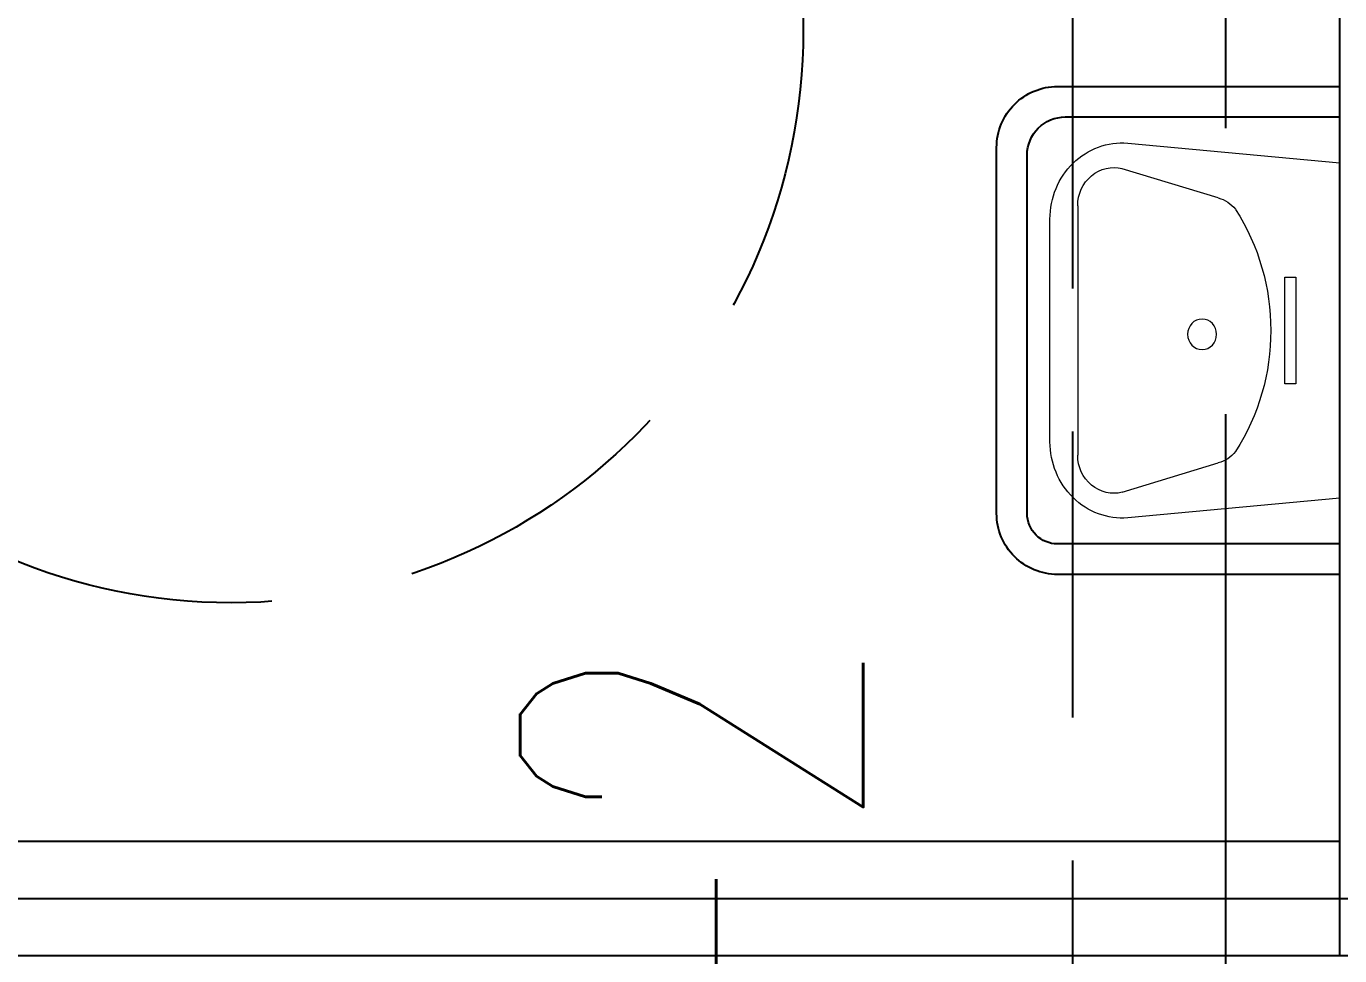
# Model space of a CAD drawing. Header units: millimetres. Extents: x -3377 to 119122, y -22007 to 15479.
# Drawn here: x 28763.1 to 28935.3, y 2064.2 to 2186.1 of the extents above; entities that cross this region are included whole.
import ezdxf
from ezdxf.enums import TextEntityAlignment as Align

# ---------------------------------------------------------------- set-up
doc = ezdxf.new("R2010")
doc.units = ezdxf.units.MM
doc.header["$LTSCALE"] = 150
doc.header["$MEASUREMENT"] = 0
doc.linetypes.add('CENTER', pattern=[2, 1.25, -0.25, 0.25, -0.25])
doc.linetypes.add('HIDDEN', pattern=[0.375, 0.25, -0.125])
doc.layers.get('0').update_dxf_attribs({"plot": 0})
doc.layers.add('+暫時', color=7, linetype='Continuous', lineweight=15)
doc.layers.add('AREA', color=3, linetype='Continuous', plot=False)
doc.layers.add('S-ARCH', color=252, linetype='Continuous', plot=False)
for name, color, linetype in [('DIM1', 7, 'Continuous'), ('S-GRID', 1, 'CENTER'), ('S-HATCH-CONCWALL', 161, 'Continuous'), ('S-RCBMG', 2, 'HIDDEN'), ('S-TEXTG', 2, 'Continuous'), ('TOIL', 6, 'Continuous'), ('WALL', 2, 'Continuous')]:
    doc.layers.add(name, color=color, linetype=linetype)
doc.styles.add('CS4', font='romans.shx', dxfattribs={"width": 0.7, "height": 45, "bigfont": 'lsp.shx'})

# ---------------------------------------------------------------- blocks, each defined once
blk = doc.blocks.new('LINE')
at = {"layer": 'S-GRID'}
blk.add_lwpolyline([(-7410.87, -244.9), (-7410.87, -3085.91)], dxfattribs=at)
blk = doc.blocks.new('A$C46EB5EE3')
at = {"layer": '+暫時', "color": 252}
for p, q in [((-862.81, 581.58), (-835, 579)), ((-835, 579), (-835, 535)), ((-850.95, 574.38), (-863.52, 578.22)), ((-869.37, 573.36), (-869.37, 540.65)), ((-873, 542.4), (-873, 571.61)), ((-842.22, 550), (-842.22, 564)), ((-842.22, 564), (-840.75, 564)), ((-840.75, 564), (-840.75, 550)), ((-840.75, 550), (-842.22, 550)), ((-863.52, 535.78), (-850.95, 539.63)), ((-835, 535), (-862.81, 532.42))]:
    blk.add_line(p, q, dxfattribs=at)
at = {"layer": '+暫時', "color": 252, "extrusion": (0, 0, -1)}
for centre, major_axis, start_param, end_param in [((-863.5, 571.61), (0, 10), 4.712389, 6.356226), ((-864.62, 573.36), (0, 5), 4.712389, 6.515761), ((-851.93, 570), (0, 4.5), 0.232576, 0.873779), ((-870.99, 557), (0, 28.37), 0.976613, 2.16498), ((-853.05, 556.5), (0, 2), 3.141593, 9.424778), ((-863.5, 542.4), (0, 10), 3.068552, 4.712389), ((-851.93, 544.01), (0, 4.5), 2.267814, 2.909016), ((-864.62, 540.65), (0, 5), 2.909016, 4.712389)]:
    blk.add_ellipse(centre, major_axis=major_axis, ratio=0.95, start_param=start_param, end_param=end_param, dxfattribs=at)
at = {"layer": 'AREA', "color": 252}
for points in [[(-1702.5, -637.5), (-1702.5, -645), (-1902.5, -645), (-1902.5, 40), (-1797.5, 40), (-1797.5, 687.5), (-1082.5, 687.5), (-1082.5, 482.5), (-77.5, 482.5), (-77.5, 257.5), (-1082.5, 257.5), (-1082.5, -132.5), (-827.5, -132.5), (-827.5, -630), (-827.5, -637.5)], [(-1702.5, -637.5), (-1702.5, -5), (-1797.5, -5), (-1797.5, 687.5), (-1082.5, 687.5), (-1082.5, 482.5), (-77.5, 482.5), (-77.5, 257.5), (-1082.5, 257.5), (-1082.5, -132.5), (-827.5, -132.5), (-827.5, -637.5)]]:
    blk.add_lwpolyline(points, close=True, dxfattribs=at)
at = {"layer": 'DIM1', "color": 252, "linetype": 'HIDDEN'}
blk.add_circle((-980.37, 596.29), 75, dxfattribs=at)
at = {"layer": 'TOIL', "color": 252}
for points in [[(-835, 525), (-872, 525, -0.414214), (-880, 533), (-880, 581, -0.414214), (-872, 589), (-835, 589)], [(-835, 529), (-872, 529, -0.414214), (-876, 533), (-876, 580, -0.414214), (-871, 585), (-835, 585)]]:
    blk.add_lwpolyline(points, format="xyb", dxfattribs=at)
at = {"layer": 'WALL', "color": 252}
for p, q in [((-835, 475), (-835, 685)), ((-815, 475), (-835, 475))]:
    blk.add_line(p, q, dxfattribs=at)
for points in [[(-835, 490), (-1075, 490)], [(-835, 475), (-1090, 475)]]:
    blk.add_lwpolyline(points, dxfattribs=at)
blk = doc.blocks.new('2022-0217')
blk.add_blockref('A$C46EB5EE3', (17659.93, -6170.98))

msp = doc.modelspace()

# ---------------------------------------------------------------- hatches: boundary and pattern name
at = {"layer": 'S-HATCH-CONCWALL'}
h = msp.add_hatch(dxfattribs=at)
h.set_pattern_fill('ANSI31', color=256, scale=150, angle=90, style=0)
h.paths.add_polyline_path([(29700.33, 1589.16), (29700.33, 1734.16), (29430.33, 1734.16), (29430.33, 1669.16), (29445.33, 1669.16), (29445.33, 1719.16), (29685.33, 1719.16), (29685.33, 1589.16)])
h.paths.add_polyline_path([(29685.33, 1494.16), (29685.33, 1509.16), (29445.33, 1509.16), (29445.33, 1559.16), (29430.33, 1559.16), (29430.33, 1494.16)])
edge = h.paths.add_edge_path()
edge.add_line((28950.33, 1589.16), (28950.33, 1734.16))
edge.add_line((28950.33, 1734.16), (29205.33, 1734.16))
edge.add_line((29205.33, 1734.16), (29205.33, 1676.66))
edge = h.paths.add_edge_path()
edge.add_line((29205.33, 1676.66), (29220.33, 1676.66))
edge = h.paths.add_edge_path()
edge.add_line((29220.33, 1676.66), (29220.33, 1749.16))
edge.add_line((29220.33, 1749.16), (28935.33, 1749.16))
edge.add_line((28935.33, 1749.16), (28935.33, 1589.16))
edge.add_line((28935.33, 1589.16), (28950.33, 1589.16))
h.paths.add_polyline_path([(29220.33, 1566.66), (29205.33, 1566.66), (29205.33, 1509.16), (28950.33, 1509.16), (28950.33, 1494.16), (29205.33, 1494.16), (29205.33, 1004.16), (29200.33, 1004.16), (29200.33, 989.16), (29220.33, 989.16), (29220.33, 1029.16), (29225.33, 1029.16), (29225.33, 1044.16), (29220.33, 1044.16), (29220.33, 1369.16), (29225.33, 1369.16), (29225.33, 1384.16), (29220.33, 1384.16), (29220.33, 1494.16)])
h.paths.add_polyline_path([(29100.33, 989.16), (28980.33, 989.16), (28980.33, 1004.16), (29100.33, 1004.16)], flags=17)
h.paths.add_polyline_path([(28950.33, 1449.16), (28935.33, 1449.16), (28935.33, 1044.16), (28950.33, 1044.16)])
edge = h.paths.add_edge_path()
edge.add_line((29325.33, 1384.16), (29715.33, 1384.16))
edge.add_line((29715.33, 1384.16), (29715.33, 1044.16))
edge.add_line((29715.33, 1044.16), (29700.33, 1044.16))
edge.add_line((29700.33, 1044.16), (29700.33, 1369.16))
edge.add_line((29700.33, 1369.16), (29325.33, 1369.16))
edge.add_line((29325.33, 1369.16), (29325.33, 1384.16))
h.paths.add_polyline_path([(29325.33, 1044.16), (29635.33, 1044.16), (29635.33, 1029.16), (29325.33, 1029.16)])
h.paths.add_polyline_path([(28950.33, 2369.16), (29685.33, 2369.16), (29685.33, 2354.16), (28950.33, 2354.16)])
h.paths.add_polyline_path([(29685.33, 2126.66), (29685.33, 2079.16), (29637.83, 2079.16)], flags=16)
h.paths.add_polyline_path([(28955.33, 2203.16), (28935.33, 2203.16), (28935.33, 2274.16), (28950.33, 2274.16), (28950.33, 2218.16), (28955.33, 2218.16)])
h.paths.add_polyline_path([(29210.33, 2064.16), (29700.33, 2064.16), (29700.33, 2274.16), (29685.33, 2274.16), (29685.33, 2147.88), (29616.62, 2079.16), (29225.33, 2079.16), (29225.33, 2218.16), (29055.33, 2218.16), (29055.33, 2203.16), (29210.33, 2203.16)])
h.paths.add_polyline_path([(26326.78, 3149.16), (26326.78, 2523.16), (27027.33, 2523.16), (27027.33, 2548.16), (26351.78, 2548.16), (26351.78, 3124.16), (27027.33, 3124.16), (27027.33, 3149.16)])

# ---------------------------------------------------------------- linework, layer by layer
at = {"layer": 'S-RCBMG'}
msp.add_line((28900.33, 1589.16), (28900.33, 2274.16), dxfattribs=at)

# ---------------------------------------------------------------- block references
at = {"layer": 'S-ARCH'}
msp.add_blockref('2022-0217', (12110.4, 7760.14), dxfattribs=at)
at = {"layer": 'S-GRID'}
msp.add_blockref('LINE', (36331.2, 3880.07), dxfattribs=at)

# ---------------------------------------------------------------- texts
at = {"layer": 'S-TEXTG', "style": 'CS4', "width": 0.7}
msp.add_text('B2-2', height=45, rotation=90, dxfattribs=at).set_placement((28850.33, 1989.16), align=Align.MIDDLE_LEFT)

doc.saveas('drawing.dxf')
